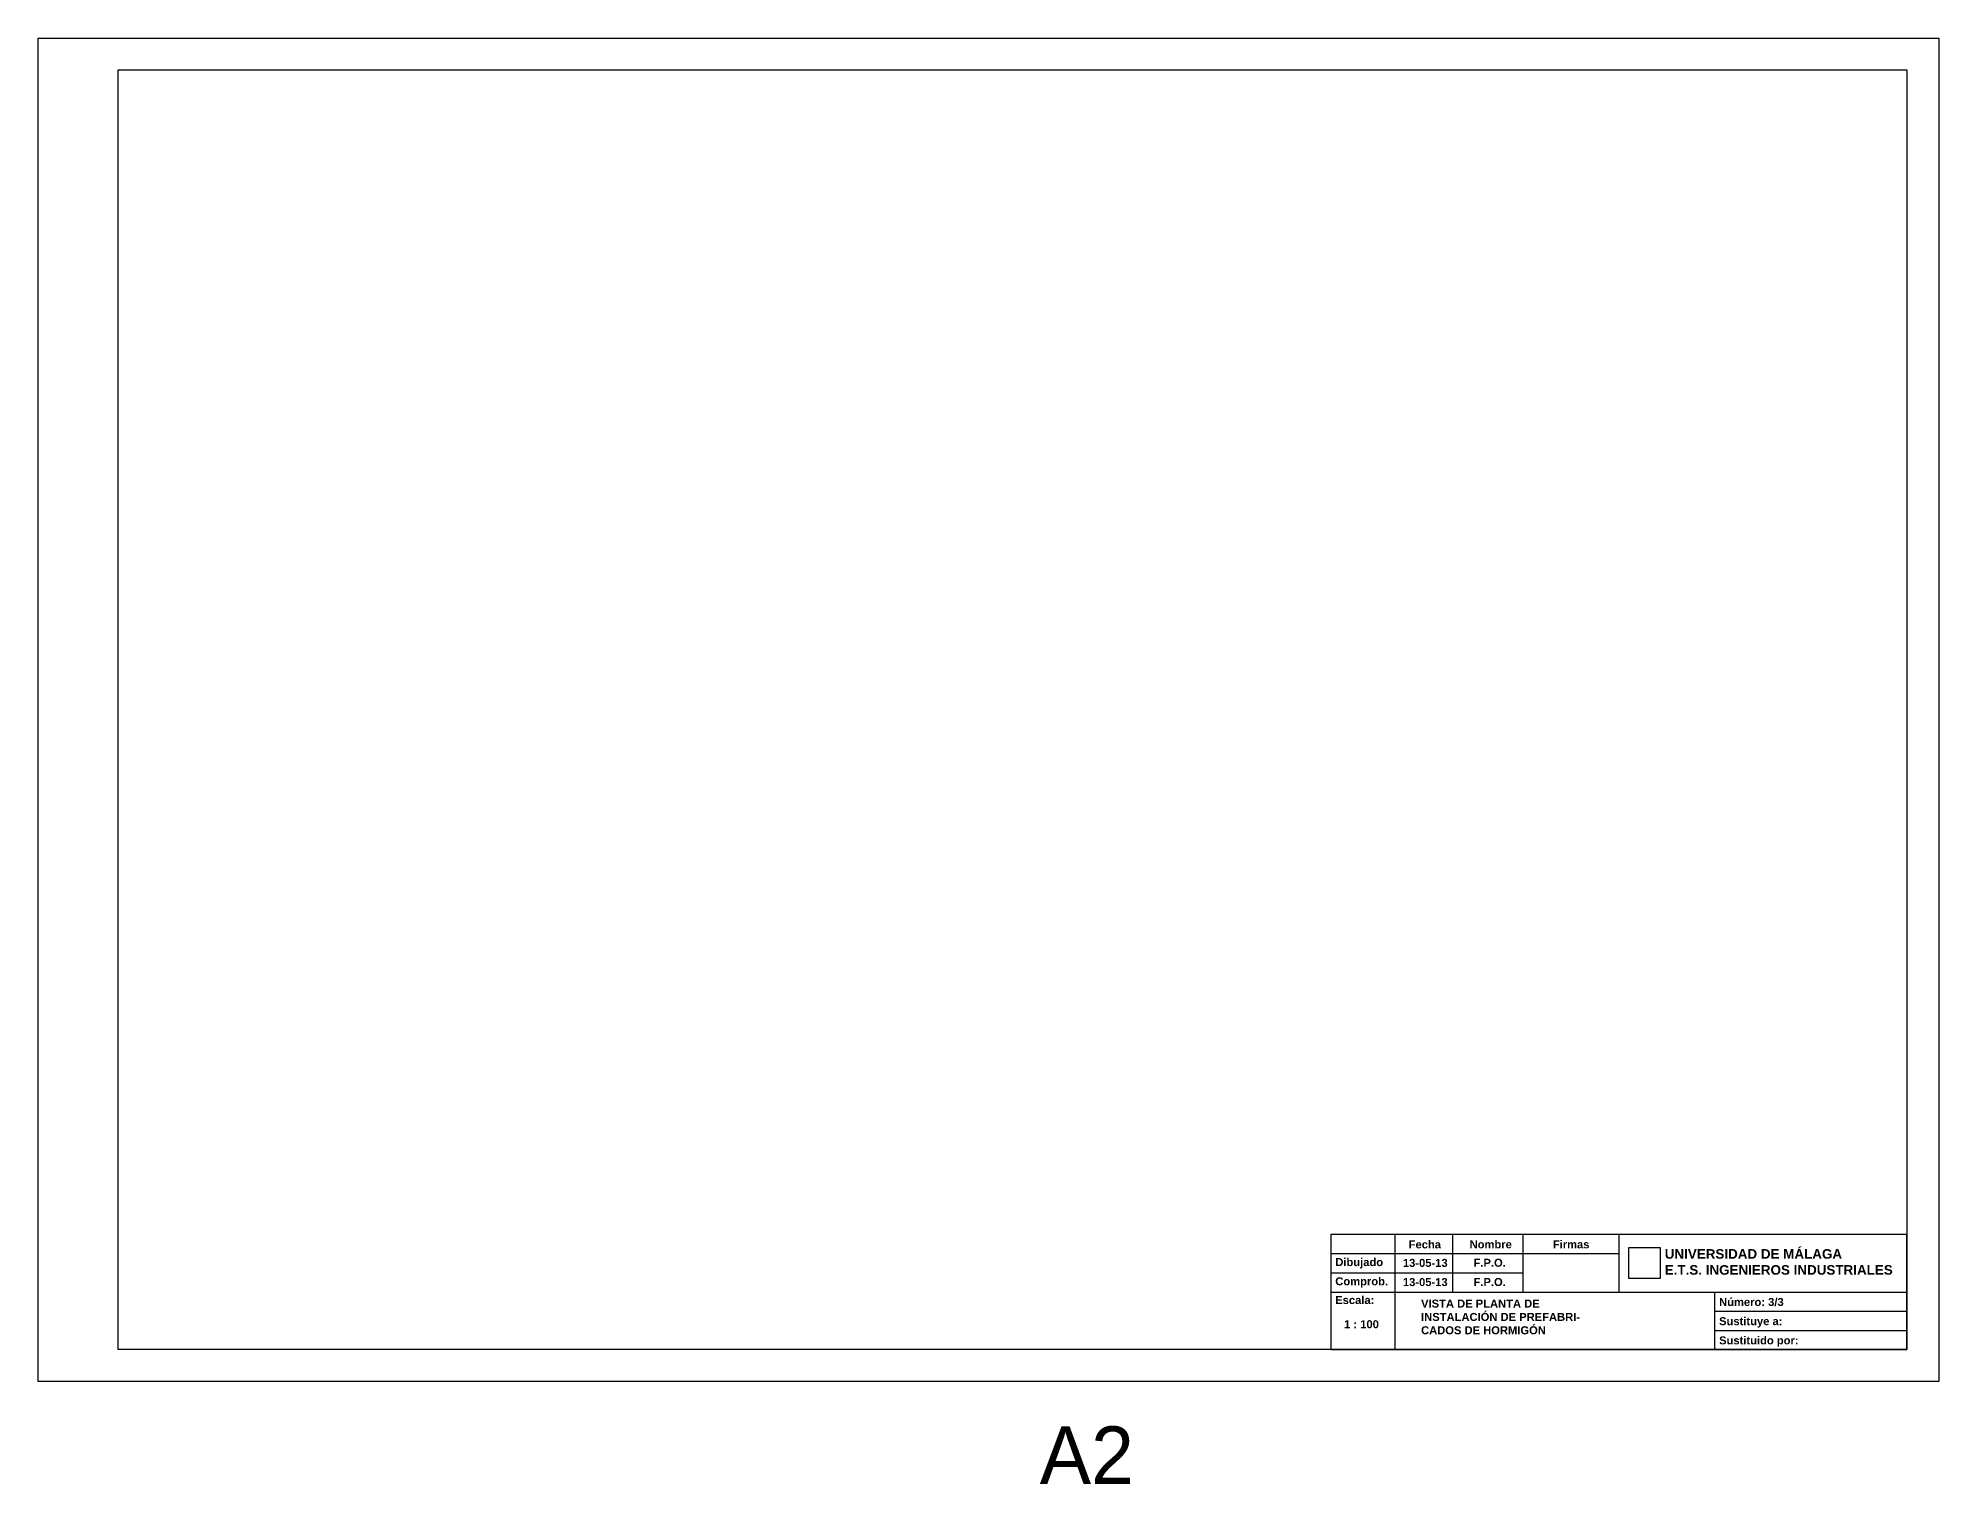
# Model space of a CAD drawing. Extents: x -115306 to 79008, y 182683 to 212921.
# Drawn here: x 77144 to 77738, y 211096 to 211548 of the extents above; entities that cross this region are included whole.
import ezdxf

# ---------------------------------------------------------------- set-up
doc = ezdxf.new("R2010")
doc.units = 0
doc.header["$LTSCALE"] = 508
doc.layers.add('INSTALACION_NUEVA', color=7, linetype='CONTINUOUS')
doc.styles.add('ARIAL-B', font='arialbd.ttf')
picture_1 = doc.add_image_def('image1.png', size_in_pixel=(236, 236))

msp = doc.modelspace()

# ---------------------------------------------------------------- linework, layer by layer
at = {"layer": 'INSTALACION_NUEVA', "linetype": 'Continuous'}
for p, q in [((77143.999, 211128), (77143.999, 211548)), ((77143.999, 211548), (77737.999, 211548)), ((77737.999, 211548), (77737.999, 211128)), ((77168.999, 211538), (77727.999, 211538)), ((77168.999, 211138), (77168.999, 211538)), ((77727.999, 211538), (77727.999, 211138)), ((77727.999, 211174), (77547.999, 211174)), ((77547.999, 211174), (77547.999, 211138)), ((77567.999, 211174), (77567.999, 211138)), ((77585.999, 211174), (77585.999, 211156)), ((77607.999, 211174), (77607.999, 211156)), ((77637.999, 211174), (77637.999, 211156)), ((77727.999, 211138), (77727.999, 211174)), ((77547.999, 211168), (77637.999, 211168)), ((77547.999, 211162), (77607.999, 211162)), ((77547.999, 211156), (77727.999, 211156)), ((77667.999, 211150), (77667.999, 211156)), ((77667.999, 211144), (77667.999, 211150)), ((77667.999, 211150), (77727.999, 211150)), ((77667.999, 211138), (77667.999, 211144)), ((77667.999, 211144), (77727.999, 211144)), ((77727.999, 211138), (77168.999, 211138)), ((77547.999, 211138), (77727.999, 211138)), ((77547.999, 211138), (77727.999, 211138)), ((77737.999, 211128), (77143.999, 211128))]:
    msp.add_line(p, q, dxfattribs=at)

# ---------------------------------------------------------------- texts
msp.add_text('A2', height=18, dxfattribs=at).set_placement((77456.999, 211096))
at = {"layer": 'INSTALACION_NUEVA', "attachment_point": 1, "style": 'ARIAL-B'}
for s, insert, char_height in [('Fecha', (77572.292, 211172.141), 2.5), ('Nombre', (77591.334, 211172.162), 2.5), ('Firmas', (77617.334, 211172.162), 2.5), ('UNIVERSIDAD DE MÁLAGA\\PE.T.S. INGENIEROS INDUSTRIALES', (77652.306, 211169.419), 3), ('13-05-13', (77570.493, 211166.367), 2.5), ('F.P.O.', (77592.556, 211166.401), 2.5), ('13-05-13', (77570.493, 211160.367), 2.5), ('F.P.O.', (77592.556, 211160.401), 2.5), ('VISTA DE PLANTA DE\\PINSTALACIÓN DE PREFABRI-\\PCADOS DE HORMIGÓN', (77576.167, 211153.641), 2.5), ('Número: 3/3', (77669.294, 211154.141), 2.5), ('1 : 100', (77552.11, 211147.191), 2.5), ('Sustituye a:', (77669.294, 211148.141), 2.5), ('Sustituido por:', (77669.294, 211142.141), 2.5)]:
    msp.add_mtext(s, dxfattribs=dict(at, insert=insert, char_height=char_height))
at = {"layer": 'INSTALACION_NUEVA', "char_height": 2.5, "width": 11.62251, "attachment_point": 1, "style": 'ARIAL-B'}
for s, insert in [('Dibujado', (77549.368, 211166.613)), ('Comprob.', (77549.368, 211160.616)), ('Escala:', (77549.339, 211154.755))]:
    msp.add_mtext(s, dxfattribs=dict(at, insert=insert))

# ---------------------------------------------------------------- pictures from other files: only their frames are drawn
at = {"layer": 'INSTALACION_NUEVA', "linetype": 'Continuous'}
image = msp.add_image(picture_1, insert=(77641.133, 211160.224), size_in_units=(9.74, 9.74), dxfattribs=at)
image.dxf.flags = 7

doc.saveas('drawing.dxf')
